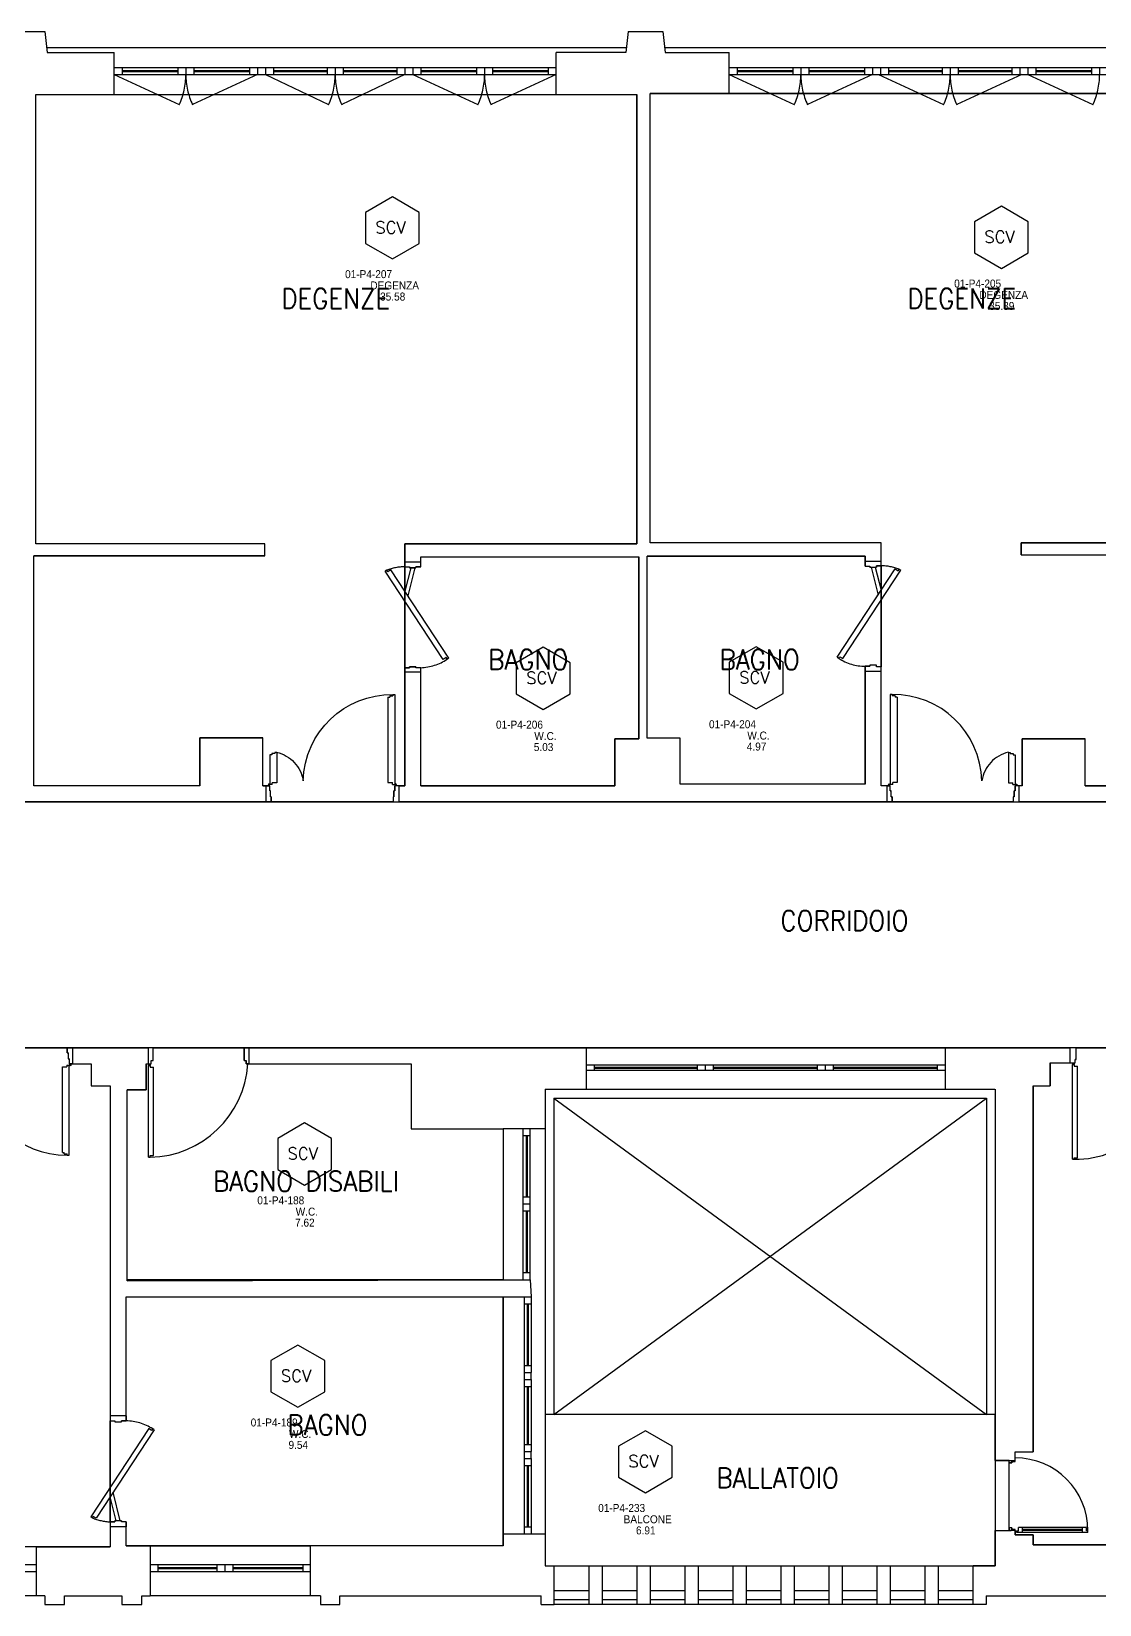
# Model space of a CAD drawing. Header units: inches. Extents: x 16420 to 16611, y 92341 to 92416.
# Drawn here: x 16435.64 to 16446.32, y 92394.51 to 92410.23 of the extents above; entities that cross this region are included whole.
import ezdxf
from ezdxf.enums import TextEntityAlignment as Align

# ---------------------------------------------------------------- set-up
doc = ezdxf.new("R2010")
doc.units = ezdxf.units.IN
doc.header["$LTSCALE"] = 50
doc.header["$MEASUREMENT"] = 0
doc.linetypes.add('NASCOSTA2', pattern=[0.1875, 0.125, -0.0625])
for name, color, linetype in [('A-LOCALI', 7, 'Continuous'), ('AA-CodiceVano', 7, 'Continuous'), ('GMM_DEST.USO', 50, 'Continuous'), ('PIANTA', 7, 'Continuous'), ('RM', 191, 'Continuous')]:
    doc.layers.add(name, color=color, linetype=linetype)
doc.styles.add('ARIAL', font='arial.ttf')
doc.styles.add('ARTECO', font='romans.shx', dxfattribs={"width": 0.9})
doc.styles.get("Standard").update_dxf_attribs({"font": 'txt.shx'})

# ---------------------------------------------------------------- blocks, each defined once
blk = doc.blocks.new('MFM_COD_VANO')
at = {"layer": 'A-LOCALI'}
for p, q in [((0, 0.621), (-0.269, 0.466)), ((0.269, 0.466), (0, 0.621)), ((-0.269, 0.466), (-0.269, 0.155)), ((0.269, 0.155), (0.269, 0.466)), ((-0.269, 0.155), (0, 0)), ((0, 0), (0.269, 0.155))]:
    blk.add_line(p, q, dxfattribs=at)
blk.add_text('SCV', height=0.12, dxfattribs=at).set_placement((-0.17, 0.255))
at = {"layer": 'A-LOCALI', "flags": 9}
for tag in ['MFM_NAME', 'MFM_COD_COMPLESSO', 'MFM_COD_EDIFICIO', 'MFM_COD_PIANO', 'MFM_COD_MACROAREA', 'MFM_ZONA', 'MFM_REPARTO']:
    blk.add_attdef(tag, (-0.084, 0.188), '', height=0.005, dxfattribs=at)
blk.add_attdef('MFM_ALTEZZA', text='', height=0.005, dxfattribs=at).set_placement((-0.057, 0.188), align=Align.CENTER)
at = {"layer": 'A-LOCALI', "style": 'ARIAL', "width": 0.9, "flags": 8}
for tag, p in [('MFM_COD_UT', (-0.026, -0.078)), ('MFM_DESTINAZIONE_USO', (0.023, -0.306)), ('MFM_SUPERFICIE', (0.004, -0.416))]:
    blk.add_attdef(tag, text='', height=0.08, dxfattribs=at).set_placement(p, align=Align.CENTER)
at = {"layer": 'A-LOCALI', "style": 'ARIAL', "width": 0.9}
for tag, p, height, flags in [('MFM_COD_LOCALE', (-0.472, -0.192), 0.08, 8), ('MFM_COD_SCHEDA', (-0.275, -0.483), 0.04, 9)]:
    blk.add_attdef(tag, p, '', height=height, dxfattribs=dict(at, flags=flags))

msp = doc.modelspace()

# ---------------------------------------------------------------- linework, layer by layer
at = {"layer": 'PIANTA', "color": 0}
for p, q in [((16435.428, 92410.234), (16435.774, 92410.234)), ((16435.774, 92410.234), (16435.798, 92410.023)), ((16441.61, 92410.233), (16441.587, 92410.023)), ((16441.61, 92410.233), (16441.957, 92410.234)), ((16441.957, 92410.234), (16441.98, 92410.023)), ((16435.792, 92410.073), (16441.593, 92410.073)), ((16435.798, 92410.023), (16436.469, 92410.023)), ((16436.469, 92409.603), (16436.469, 92410.023)), ((16441.587, 92410.023), (16440.889, 92410.023)), ((16440.889, 92409.603), (16440.889, 92410.023)), ((16441.98, 92410.073), (16447.698, 92410.073)), ((16441.98, 92410.023), (16442.619, 92410.023)), ((16442.619, 92409.613), (16442.619, 92410.023)), ((16436.469, 92409.873), (16437.903, 92409.873)), ((16436.549, 92409.873), (16436.549, 92409.803)), ((16436.549, 92409.844), (16437.106, 92409.844)), ((16436.549, 92409.834), (16437.106, 92409.834)), ((16437.106, 92409.873), (16437.106, 92409.803)), ((16437.186, 92409.873), (16437.186, 92409.803)), ((16437.266, 92409.873), (16437.266, 92409.803)), ((16437.266, 92409.844), (16437.823, 92409.844)), ((16437.266, 92409.834), (16437.823, 92409.834)), ((16437.823, 92409.873), (16437.823, 92409.803)), ((16437.903, 92409.873), (16437.903, 92409.803)), ((16437.903, 92409.873), (16437.983, 92409.873)), ((16437.983, 92409.873), (16439.376, 92409.873)), ((16437.983, 92409.873), (16437.983, 92409.803)), ((16438.063, 92409.873), (16438.063, 92409.803)), ((16438.063, 92409.844), (16438.599, 92409.844)), ((16438.063, 92409.834), (16438.599, 92409.834)), ((16438.599, 92409.873), (16438.599, 92409.803)), ((16438.679, 92409.873), (16438.679, 92409.803)), ((16438.759, 92409.873), (16438.759, 92409.803)), ((16438.759, 92409.844), (16439.296, 92409.844)), ((16438.759, 92409.834), (16439.296, 92409.834)), ((16439.296, 92409.873), (16439.296, 92409.803)), ((16439.376, 92409.873), (16439.376, 92409.803)), ((16439.376, 92409.873), (16439.456, 92409.873)), ((16439.376, 92409.873), (16439.376, 92409.803)), ((16439.456, 92409.873), (16440.889, 92409.873)), ((16439.456, 92409.873), (16439.456, 92409.803)), ((16439.536, 92409.873), (16439.536, 92409.803)), ((16439.536, 92409.844), (16440.093, 92409.844)), ((16439.536, 92409.834), (16440.093, 92409.834)), ((16440.093, 92409.873), (16440.093, 92409.803)), ((16440.173, 92409.873), (16440.173, 92409.803)), ((16440.253, 92409.873), (16440.253, 92409.803)), ((16440.253, 92409.844), (16440.809, 92409.844)), ((16440.253, 92409.834), (16440.809, 92409.834)), ((16440.809, 92409.873), (16440.809, 92409.803)), ((16442.619, 92409.873), (16444.053, 92409.873)), ((16442.699, 92409.873), (16442.699, 92409.803)), ((16442.699, 92409.844), (16443.256, 92409.844)), ((16442.699, 92409.834), (16443.256, 92409.834)), ((16443.256, 92409.873), (16443.256, 92409.803)), ((16443.336, 92409.873), (16443.336, 92409.803)), ((16443.416, 92409.873), (16443.416, 92409.803)), ((16443.416, 92409.844), (16443.973, 92409.844)), ((16443.416, 92409.834), (16443.973, 92409.834)), ((16443.973, 92409.873), (16443.973, 92409.803)), ((16444.053, 92409.873), (16444.053, 92409.803)), ((16444.053, 92409.873), (16444.133, 92409.873)), ((16444.133, 92409.873), (16445.526, 92409.873)), ((16444.133, 92409.873), (16444.133, 92409.803)), ((16444.213, 92409.873), (16444.213, 92409.803)), ((16444.213, 92409.844), (16444.749, 92409.844)), ((16444.213, 92409.834), (16444.749, 92409.834)), ((16444.749, 92409.873), (16444.749, 92409.803)), ((16444.829, 92409.873), (16444.829, 92409.803)), ((16444.909, 92409.873), (16444.909, 92409.803)), ((16444.909, 92409.844), (16445.446, 92409.844)), ((16444.909, 92409.834), (16445.446, 92409.834)), ((16445.446, 92409.873), (16445.446, 92409.803)), ((16445.526, 92409.873), (16445.526, 92409.803)), ((16445.526, 92409.873), (16445.606, 92409.873)), ((16445.526, 92409.873), (16445.526, 92409.803)), ((16445.606, 92409.873), (16447.039, 92409.873)), ((16445.606, 92409.873), (16445.606, 92409.803)), ((16445.686, 92409.873), (16445.686, 92409.803)), ((16445.686, 92409.844), (16446.243, 92409.844)), ((16445.686, 92409.834), (16446.243, 92409.834)), ((16446.243, 92409.873), (16446.243, 92409.803)), ((16446.323, 92409.873), (16446.323, 92409.803)), ((16436.469, 92409.803), (16437.903, 92409.803)), ((16437.903, 92409.803), (16437.983, 92409.803)), ((16437.983, 92409.803), (16439.376, 92409.803)), ((16439.376, 92409.803), (16439.456, 92409.803)), ((16439.456, 92409.803), (16440.889, 92409.803)), ((16442.619, 92409.803), (16444.053, 92409.803)), ((16444.053, 92409.803), (16444.133, 92409.803)), ((16444.133, 92409.803), (16445.526, 92409.803)), ((16445.526, 92409.803), (16445.606, 92409.803)), ((16445.606, 92409.803), (16447.039, 92409.803)), ((16435.684, 92409.603), (16436.469, 92409.603)), ((16435.684, 92405.113), (16435.684, 92409.603)), ((16436.469, 92409.603), (16440.889, 92409.603)), ((16440.889, 92409.603), (16441.694, 92409.603)), ((16441.694, 92405.113), (16441.694, 92409.603)), ((16441.829, 92405.123), (16441.829, 92409.613)), ((16442.619, 92409.613), (16441.829, 92409.613)), ((16447.039, 92409.613), (16442.619, 92409.613)), ((16437.974, 92405.113), (16435.684, 92405.113)), ((16437.974, 92404.993), (16437.974, 92405.113)), ((16439.374, 92405.113), (16441.694, 92405.113)), ((16439.374, 92404.928), (16439.374, 92405.113)), ((16444.139, 92405.123), (16441.829, 92405.123)), ((16444.139, 92404.938), (16444.139, 92405.123)), ((16445.539, 92405.123), (16447.809, 92405.123)), ((16445.539, 92405.003), (16445.539, 92405.123)), ((16435.664, 92402.693), (16435.664, 92404.993)), ((16437.974, 92404.993), (16435.664, 92404.993)), ((16439.534, 92404.983), (16441.714, 92404.983)), ((16439.534, 92404.928), (16439.534, 92404.983)), ((16441.714, 92403.163), (16441.714, 92404.983)), ((16441.799, 92403.168), (16441.799, 92404.988)), ((16443.979, 92404.988), (16441.799, 92404.988)), ((16443.979, 92404.938), (16443.979, 92404.988)), ((16443.979, 92404.938), (16444.139, 92404.938)), ((16443.979, 92404.888), (16443.979, 92404.938)), ((16444.139, 92404.893), (16444.139, 92404.938)), ((16445.539, 92405.003), (16447.809, 92405.003)), ((16439.195, 92404.848), (16439.18, 92404.838)), ((16439.759, 92403.954), (16439.18, 92404.838)), ((16439.204, 92404.833), (16439.195, 92404.848)), ((16439.234, 92404.852), (16439.204, 92404.833)), ((16439.814, 92403.967), (16439.234, 92404.852)), ((16439.534, 92404.928), (16439.374, 92404.928)), ((16439.374, 92404.883), (16439.374, 92404.928)), ((16439.374, 92404.883), (16439.422, 92404.883)), ((16439.434, 92404.873), (16439.375, 92404.637)), ((16439.475, 92404.873), (16439.405, 92404.591)), ((16439.422, 92404.883), (16439.422, 92404.873)), ((16439.486, 92404.873), (16439.422, 92404.873)), ((16439.534, 92404.883), (16439.486, 92404.883)), ((16439.486, 92404.873), (16439.486, 92404.883)), ((16439.534, 92404.883), (16439.534, 92404.928)), ((16443.7, 92403.977), (16444.279, 92404.862)), ((16443.755, 92403.964), (16444.334, 92404.847)), ((16443.979, 92404.888), (16444.027, 92404.888)), ((16444.027, 92404.878), (16444.027, 92404.888)), ((16444.027, 92404.878), (16444.091, 92404.878)), ((16444.039, 92404.878), (16444.108, 92404.6)), ((16444.08, 92404.878), (16444.138, 92404.647)), ((16444.091, 92404.893), (16444.091, 92404.878)), ((16444.139, 92404.893), (16444.091, 92404.893)), ((16444.279, 92404.862), (16444.309, 92404.842)), ((16444.309, 92404.842), (16444.319, 92404.857)), ((16444.319, 92404.857), (16444.334, 92404.847)), ((16439.374, 92403.873), (16439.422, 92403.873)), ((16439.374, 92403.828), (16439.374, 92403.873)), ((16439.422, 92403.883), (16439.486, 92403.883)), ((16439.422, 92403.873), (16439.422, 92403.883)), ((16439.486, 92403.883), (16439.486, 92403.873)), ((16439.534, 92403.873), (16439.486, 92403.873)), ((16439.534, 92403.828), (16439.534, 92403.873)), ((16439.788, 92403.974), (16439.759, 92403.954)), ((16439.799, 92403.958), (16439.788, 92403.974)), ((16439.814, 92403.967), (16439.799, 92403.958)), ((16443.7, 92403.977), (16443.714, 92403.967)), ((16443.714, 92403.967), (16443.725, 92403.983)), ((16443.725, 92403.983), (16443.755, 92403.964)), ((16443.979, 92403.888), (16444.027, 92403.888)), ((16443.979, 92403.838), (16443.979, 92403.888)), ((16443.979, 92402.708), (16443.979, 92403.838)), ((16443.979, 92403.838), (16444.139, 92403.838)), ((16444.091, 92403.898), (16444.027, 92403.898)), ((16444.027, 92403.898), (16444.027, 92403.888)), ((16444.091, 92403.883), (16444.091, 92403.898)), ((16444.139, 92403.883), (16444.091, 92403.883)), ((16444.139, 92403.838), (16444.139, 92403.883)), ((16444.139, 92402.693), (16444.139, 92403.838)), ((16439.374, 92402.693), (16439.374, 92403.828)), ((16439.534, 92403.828), (16439.374, 92403.828)), ((16439.534, 92402.693), (16439.534, 92403.828)), ((16439.207, 92403.579), (16439.207, 92402.724)), ((16439.207, 92403.579), (16439.226, 92403.579)), ((16439.226, 92403.592), (16439.226, 92403.579)), ((16439.226, 92403.592), (16439.256, 92403.592)), ((16439.256, 92403.605), (16439.275, 92403.605)), ((16439.256, 92403.605), (16439.256, 92403.592)), ((16439.275, 92403.605), (16439.275, 92402.707)), ((16444.229, 92403.605), (16444.229, 92402.707)), ((16444.249, 92403.605), (16444.229, 92403.605)), ((16444.249, 92403.605), (16444.249, 92403.592)), ((16444.278, 92403.592), (16444.249, 92403.592)), ((16444.278, 92403.592), (16444.278, 92403.579)), ((16444.298, 92403.579), (16444.278, 92403.579)), ((16444.298, 92403.579), (16444.298, 92402.724)), ((16437.324, 92403.173), (16437.954, 92403.173)), ((16437.324, 92402.693), (16437.324, 92403.173)), ((16437.954, 92402.693), (16437.954, 92403.173)), ((16441.474, 92402.693), (16441.474, 92403.163)), ((16441.474, 92403.163), (16441.714, 92403.163)), ((16442.129, 92403.168), (16441.799, 92403.168)), ((16442.129, 92402.708), (16442.129, 92403.168)), ((16445.549, 92402.693), (16445.549, 92403.163)), ((16445.549, 92403.163), (16446.179, 92403.163)), ((16446.179, 92402.693), (16446.179, 92403.163)), ((16438.025, 92403.002), (16438.025, 92402.705)), ((16438.045, 92403.002), (16438.025, 92403.002)), ((16438.074, 92403.015), (16438.045, 92403.015)), ((16438.045, 92403.015), (16438.045, 92403.002)), ((16438.094, 92403.027), (16438.074, 92403.027)), ((16438.074, 92403.027), (16438.074, 92403.015)), ((16438.094, 92403.027), (16438.094, 92402.722)), ((16445.411, 92403.027), (16445.411, 92402.722)), ((16445.411, 92403.027), (16445.43, 92403.027)), ((16445.43, 92403.027), (16445.43, 92403.015)), ((16445.43, 92403.015), (16445.46, 92403.015)), ((16445.46, 92403.015), (16445.46, 92403.002)), ((16445.46, 92403.002), (16445.479, 92403.002)), ((16445.479, 92403.002), (16445.479, 92402.705)), ((16437.324, 92402.693), (16435.664, 92402.693)), ((16437.954, 92402.693), (16437.984, 92402.693)), ((16437.984, 92402.693), (16437.984, 92402.533)), ((16437.984, 92402.693), (16438.024, 92402.693)), ((16438.024, 92402.643), (16438.024, 92402.693)), ((16438.024, 92402.643), (16438.031, 92402.643)), ((16438.05, 92402.705), (16438.025, 92402.705)), ((16438.031, 92402.582), (16438.031, 92402.643)), ((16438.031, 92402.582), (16438.039, 92402.582)), ((16438.039, 92402.582), (16438.039, 92402.533)), ((16438.094, 92402.722), (16438.05, 92402.722)), ((16438.05, 92402.705), (16438.05, 92402.722)), ((16439.207, 92402.724), (16439.251, 92402.724)), ((16439.251, 92402.707), (16439.251, 92402.724)), ((16439.251, 92402.707), (16439.275, 92402.707)), ((16439.267, 92402.582), (16439.259, 92402.582)), ((16439.259, 92402.582), (16439.259, 92402.533)), ((16439.274, 92402.643), (16439.267, 92402.643)), ((16439.267, 92402.582), (16439.267, 92402.643)), ((16439.274, 92402.643), (16439.274, 92402.693)), ((16439.314, 92402.693), (16439.274, 92402.693)), ((16439.314, 92402.693), (16439.374, 92402.693)), ((16439.314, 92402.693), (16439.314, 92402.533)), ((16439.534, 92402.693), (16441.474, 92402.693)), ((16443.979, 92402.708), (16442.129, 92402.708)), ((16444.194, 92402.693), (16444.139, 92402.693)), ((16444.194, 92402.693), (16444.194, 92402.533)), ((16444.194, 92402.693), (16444.229, 92402.693)), ((16444.254, 92402.707), (16444.229, 92402.707)), ((16444.229, 92402.643), (16444.229, 92402.693)), ((16444.229, 92402.643), (16444.239, 92402.643)), ((16444.239, 92402.582), (16444.239, 92402.643)), ((16444.239, 92402.582), (16444.249, 92402.582)), ((16444.249, 92402.582), (16444.249, 92402.533)), ((16444.254, 92402.707), (16444.254, 92402.724)), ((16444.298, 92402.724), (16444.254, 92402.724)), ((16445.411, 92402.722), (16445.455, 92402.722)), ((16445.455, 92402.705), (16445.455, 92402.722)), ((16445.455, 92402.705), (16445.479, 92402.705)), ((16445.469, 92402.582), (16445.459, 92402.582)), ((16445.459, 92402.582), (16445.459, 92402.533)), ((16445.479, 92402.643), (16445.469, 92402.643)), ((16445.469, 92402.582), (16445.469, 92402.643)), ((16445.514, 92402.693), (16445.479, 92402.693)), ((16445.479, 92402.643), (16445.479, 92402.693)), ((16445.549, 92402.693), (16445.514, 92402.693)), ((16445.514, 92402.693), (16445.514, 92402.533)), ((16446.179, 92402.693), (16447.809, 92402.693)), ((16437.984, 92402.533), (16433.234, 92402.533)), ((16438.039, 92402.533), (16437.984, 92402.533)), ((16439.259, 92402.533), (16439.314, 92402.533)), ((16444.194, 92402.533), (16439.314, 92402.533)), ((16444.249, 92402.533), (16444.194, 92402.533)), ((16445.459, 92402.533), (16445.514, 92402.533)), ((16450.234, 92402.533), (16445.514, 92402.533)), ((16435.999, 92400.023), (16435.999, 92400.073)), ((16435.999, 92400.073), (16436.054, 92400.073)), ((16436.054, 92400.073), (16436.809, 92400.073)), ((16436.054, 92399.913), (16436.054, 92400.073)), ((16436.859, 92400.073), (16436.809, 92400.073)), ((16436.809, 92400.073), (16436.809, 92399.913)), ((16436.859, 92399.945), (16436.859, 92400.073)), ((16437.769, 92400.073), (16437.819, 92400.073)), ((16437.769, 92399.945), (16437.769, 92400.073)), ((16437.819, 92400.073), (16441.189, 92400.073)), ((16437.819, 92399.913), (16437.819, 92400.073)), ((16441.189, 92400.073), (16441.189, 92399.658)), ((16441.189, 92400.073), (16444.779, 92400.073)), ((16444.779, 92400.073), (16444.779, 92399.658)), ((16444.779, 92400.073), (16446.029, 92400.073)), ((16446.089, 92400.073), (16446.029, 92400.073)), ((16446.029, 92399.923), (16446.029, 92400.073)), ((16446.089, 92399.955), (16446.089, 92400.073)), ((16435.995, 92399.899), (16436.019, 92399.899)), ((16435.995, 92399.899), (16435.995, 92399.882)), ((16436.009, 92400.023), (16435.999, 92400.023)), ((16436.009, 92400.023), (16436.009, 92399.963)), ((16436.019, 92399.963), (16436.009, 92399.963)), ((16436.019, 92399.963), (16436.019, 92399.913)), ((16436.054, 92399.913), (16436.019, 92399.913)), ((16436.019, 92399.001), (16436.019, 92399.899)), ((16436.054, 92399.913), (16436.239, 92399.913)), ((16436.239, 92399.913), (16436.239, 92399.693)), ((16436.789, 92399.913), (16436.809, 92399.913)), ((16436.789, 92399.913), (16436.789, 92399.653)), ((16436.809, 92399.913), (16436.839, 92399.913)), ((16436.839, 92399.913), (16436.839, 92399.945)), ((16436.839, 92399.945), (16436.859, 92399.945)), ((16437.769, 92399.945), (16437.789, 92399.945)), ((16437.789, 92399.913), (16437.789, 92399.945)), ((16437.819, 92399.913), (16437.789, 92399.913)), ((16437.819, 92399.913), (16439.439, 92399.913)), ((16439.439, 92399.913), (16439.439, 92399.263)), ((16441.189, 92399.903), (16441.189, 92399.903)), ((16441.189, 92399.903), (16444.779, 92399.903)), ((16441.269, 92399.903), (16441.269, 92399.848)), ((16442.299, 92399.903), (16442.299, 92399.848)), ((16442.379, 92399.903), (16442.379, 92399.848)), ((16442.459, 92399.903), (16442.459, 92399.848)), ((16443.499, 92399.903), (16443.499, 92399.848)), ((16443.579, 92399.903), (16443.579, 92399.848)), ((16443.659, 92399.903), (16443.659, 92399.848)), ((16444.699, 92399.903), (16444.699, 92399.848)), ((16444.779, 92399.903), (16444.779, 92399.903)), ((16445.829, 92399.923), (16446.029, 92399.923)), ((16445.829, 92399.923), (16445.829, 92399.693)), ((16446.029, 92399.923), (16446.079, 92399.923)), ((16446.053, 92398.958), (16446.053, 92399.906)), ((16446.053, 92399.906), (16446.069, 92399.906)), ((16446.069, 92399.906), (16446.069, 92399.89)), ((16446.079, 92399.923), (16446.079, 92399.955)), ((16446.089, 92399.955), (16446.079, 92399.955)), ((16435.951, 92399.026), (16435.951, 92399.882)), ((16435.951, 92399.882), (16435.995, 92399.882)), ((16436.813, 92398.98), (16436.813, 92399.896)), ((16436.813, 92399.896), (16436.829, 92399.896)), ((16436.829, 92399.896), (16436.829, 92399.88)), ((16436.829, 92399.88), (16436.862, 92399.88)), ((16436.862, 92398.996), (16436.862, 92399.88)), ((16441.189, 92399.848), (16444.779, 92399.848)), ((16441.269, 92399.88), (16442.299, 92399.88)), ((16441.269, 92399.87), (16442.299, 92399.87)), ((16442.459, 92399.88), (16443.499, 92399.881)), ((16442.459, 92399.87), (16443.499, 92399.871)), ((16443.659, 92399.881), (16444.699, 92399.88)), ((16443.659, 92399.871), (16444.699, 92399.87)), ((16446.069, 92399.89), (16446.102, 92399.89)), ((16446.102, 92398.974), (16446.102, 92399.89)), ((16436.239, 92399.693), (16436.429, 92399.693)), ((16436.429, 92399.693), (16436.429, 92396.393)), ((16436.789, 92399.653), (16436.599, 92399.653)), ((16436.599, 92397.743), (16436.599, 92399.653)), ((16440.779, 92399.658), (16441.189, 92399.658)), ((16440.779, 92399.658), (16440.779, 92399.263)), ((16441.189, 92399.658), (16444.779, 92399.658)), ((16444.779, 92399.658), (16445.274, 92399.658)), ((16445.279, 92399.658), (16445.279, 92395.948)), ((16445.659, 92399.693), (16445.829, 92399.693)), ((16445.659, 92399.693), (16445.659, 92396.033)), ((16440.864, 92399.568), (16440.864, 92396.408)), ((16440.864, 92399.568), (16445.193, 92399.568)), ((16440.864, 92396.408), (16445.193, 92399.568)), ((16440.864, 92399.568), (16445.193, 92396.408)), ((16445.193, 92399.568), (16445.193, 92396.408)), ((16439.439, 92399.263), (16440.359, 92399.263)), ((16440.359, 92399.263), (16440.359, 92399.263)), ((16440.779, 92399.263), (16440.359, 92399.263)), ((16440.359, 92399.263), (16440.359, 92397.753)), ((16440.559, 92397.753), (16440.559, 92399.263)), ((16440.629, 92399.193), (16440.559, 92399.193)), ((16440.589, 92399.193), (16440.589, 92398.578)), ((16440.599, 92399.193), (16440.599, 92398.578)), ((16440.629, 92397.753), (16440.629, 92399.263)), ((16440.779, 92399.263), (16440.779, 92395.213)), ((16435.951, 92399.026), (16435.97, 92399.026)), ((16435.97, 92399.013), (16435.97, 92399.026)), ((16435.97, 92399.013), (16436, 92399.013)), ((16436, 92399.001), (16436, 92399.013)), ((16436, 92399.001), (16436.019, 92399.001)), ((16436.813, 92398.98), (16436.829, 92398.98)), ((16436.829, 92398.996), (16436.862, 92398.996)), ((16436.829, 92398.98), (16436.829, 92398.996)), ((16446.053, 92398.958), (16446.069, 92398.958)), ((16446.069, 92398.974), (16446.102, 92398.974)), ((16446.069, 92398.958), (16446.069, 92398.974)), ((16440.629, 92398.578), (16440.559, 92398.578)), ((16440.629, 92398.508), (16440.559, 92398.508)), ((16440.629, 92398.438), (16440.559, 92398.438)), ((16440.589, 92398.438), (16440.589, 92397.823)), ((16440.599, 92398.438), (16440.599, 92397.823)), ((16436.599, 92397.743), (16440.359, 92397.753)), ((16440.359, 92397.753), (16440.629, 92397.753)), ((16440.629, 92397.823), (16440.559, 92397.823)), ((16440.629, 92397.753), (16440.639, 92397.583)), ((16436.589, 92397.583), (16440.639, 92397.583)), ((16436.589, 92396.393), (16436.589, 92397.583)), ((16440.359, 92395.213), (16440.359, 92397.583)), ((16440.569, 92397.583), (16440.569, 92396.828)), ((16440.639, 92397.583), (16440.639, 92396.828)), ((16440.569, 92397.513), (16440.639, 92397.513)), ((16440.599, 92397.513), (16440.599, 92396.898)), ((16440.609, 92397.513), (16440.609, 92396.898)), ((16440.569, 92396.898), (16440.639, 92396.898)), ((16440.569, 92396.828), (16440.639, 92396.828)), ((16440.569, 92396.828), (16440.569, 92396.758)), ((16440.569, 92396.758), (16440.569, 92396.038)), ((16440.569, 92396.758), (16440.639, 92396.758)), ((16440.639, 92396.758), (16440.639, 92396.828)), ((16440.639, 92396.758), (16440.639, 92396.038)), ((16440.569, 92396.688), (16440.639, 92396.688)), ((16440.599, 92396.688), (16440.599, 92396.108)), ((16440.609, 92396.688), (16440.609, 92396.108)), ((16436.589, 92396.393), (16436.429, 92396.393)), ((16436.429, 92396.393), (16436.429, 92396.343)), ((16436.429, 92396.343), (16436.477, 92396.343)), ((16436.477, 92396.343), (16436.477, 92396.333)), ((16436.477, 92396.333), (16436.541, 92396.333)), ((16436.541, 92396.333), (16436.541, 92396.343)), ((16436.589, 92396.343), (16436.541, 92396.343)), ((16436.589, 92396.393), (16436.589, 92396.343)), ((16445.193, 92396.408), (16440.864, 92396.408)), ((16436.814, 92396.266), (16436.235, 92395.383)), ((16436.869, 92396.253), (16436.289, 92395.369)), ((16436.843, 92396.247), (16436.814, 92396.266)), ((16436.854, 92396.263), (16436.843, 92396.247)), ((16436.869, 92396.253), (16436.854, 92396.263)), ((16440.569, 92396.108), (16440.639, 92396.108)), ((16440.569, 92396.038), (16440.639, 92396.038)), ((16440.569, 92396.038), (16440.569, 92395.968)), ((16440.569, 92395.968), (16440.569, 92395.213)), ((16440.569, 92395.968), (16440.639, 92395.968)), ((16440.639, 92395.968), (16440.639, 92396.038)), ((16440.639, 92395.968), (16440.639, 92395.213)), ((16445.479, 92396.033), (16445.659, 92396.033)), ((16445.479, 92395.948), (16445.479, 92396.033)), ((16440.569, 92395.898), (16440.639, 92395.898)), ((16440.599, 92395.898), (16440.599, 92395.283)), ((16440.609, 92395.898), (16440.609, 92395.283)), ((16445.279, 92395.948), (16445.479, 92395.948)), ((16445.279, 92395.948), (16445.279, 92395.248)), ((16445.419, 92395.923), (16445.419, 92395.948)), ((16445.447, 92395.923), (16445.419, 92395.923)), ((16445.479, 92395.938), (16445.447, 92395.938)), ((16445.447, 92395.938), (16445.447, 92395.923)), ((16445.479, 92395.938), (16445.479, 92395.948)), ((16436.489, 92395.343), (16436.43, 92395.584)), ((16436.53, 92395.343), (16436.46, 92395.63)), ((16436.25, 92395.373), (16436.235, 92395.383)), ((16436.259, 92395.388), (16436.25, 92395.373)), ((16436.289, 92395.369), (16436.259, 92395.388)), ((16436.477, 92395.333), (16436.477, 92395.343)), ((16436.541, 92395.343), (16436.477, 92395.343)), ((16436.541, 92395.343), (16436.541, 92395.333)), ((16436.429, 92395.333), (16436.429, 92395.283)), ((16436.429, 92395.333), (16436.477, 92395.333)), ((16436.589, 92395.283), (16436.429, 92395.283)), ((16436.429, 92395.283), (16436.429, 92395.083)), ((16436.589, 92395.333), (16436.541, 92395.333)), ((16436.589, 92395.333), (16436.589, 92395.283)), ((16436.589, 92395.093), (16436.589, 92395.283)), ((16440.359, 92395.213), (16440.779, 92395.213)), ((16440.359, 92395.093), (16440.359, 92395.213)), ((16440.569, 92395.283), (16440.639, 92395.283)), ((16440.779, 92395.213), (16440.779, 92394.893)), ((16445.279, 92395.248), (16445.439, 92395.248)), ((16445.279, 92395.248), (16445.279, 92394.893)), ((16445.419, 92395.273), (16445.419, 92395.248)), ((16445.447, 92395.273), (16445.419, 92395.273)), ((16445.479, 92395.248), (16445.419, 92395.248)), ((16445.447, 92395.273), (16445.447, 92395.258)), ((16445.479, 92395.258), (16445.447, 92395.258)), ((16445.479, 92395.248), (16445.479, 92395.258)), ((16445.479, 92395.248), (16445.479, 92395.203)), ((16445.479, 92395.203), (16445.659, 92395.203)), ((16445.496, 92395.245), (16445.512, 92395.245)), ((16445.496, 92395.228), (16445.496, 92395.245)), ((16446.207, 92395.228), (16445.496, 92395.228)), ((16446.191, 92395.277), (16445.512, 92395.277)), ((16445.512, 92395.245), (16445.512, 92395.277)), ((16445.552, 92395.228), (16445.552, 92395.277)), ((16446.151, 92395.258), (16445.552, 92395.258)), ((16446.151, 92395.248), (16445.552, 92395.248)), ((16445.659, 92395.203), (16445.659, 92395.103)), ((16446.151, 92395.228), (16446.151, 92395.277)), ((16446.191, 92395.245), (16446.191, 92395.277)), ((16446.207, 92395.245), (16446.191, 92395.245)), ((16446.207, 92395.228), (16446.207, 92395.245)), ((16435.689, 92395.083), (16434.049, 92395.083)), ((16435.689, 92395.083), (16435.689, 92394.593)), ((16435.689, 92395.083), (16436.429, 92395.083)), ((16436.589, 92395.093), (16436.789, 92395.093)), ((16436.789, 92395.093), (16438.429, 92395.093)), ((16436.829, 92395.093), (16436.829, 92394.593)), ((16440.359, 92395.093), (16438.429, 92395.093)), ((16438.429, 92395.093), (16438.429, 92394.593)), ((16445.659, 92395.103), (16446.839, 92395.103)), ((16435.689, 92394.903), (16434.049, 92394.903)), ((16438.429, 92394.903), (16436.829, 92394.903)), ((16436.909, 92394.833), (16436.909, 92394.903)), ((16437.499, 92394.873), (16436.909, 92394.872)), ((16437.499, 92394.833), (16437.499, 92394.903)), ((16437.579, 92394.833), (16437.579, 92394.903)), ((16437.659, 92394.833), (16437.659, 92394.903)), ((16438.359, 92394.873), (16437.659, 92394.873)), ((16438.359, 92394.833), (16438.359, 92394.903)), ((16440.779, 92394.893), (16440.869, 92394.893)), ((16440.869, 92394.507), (16440.869, 92394.893)), ((16440.869, 92394.893), (16441.219, 92394.893)), ((16441.219, 92394.893), (16441.349, 92394.893)), ((16441.219, 92394.507), (16441.219, 92394.893)), ((16441.349, 92394.893), (16441.699, 92394.893)), ((16441.349, 92394.893), (16441.349, 92394.507)), ((16441.699, 92394.893), (16441.829, 92394.893)), ((16441.699, 92394.507), (16441.699, 92394.893)), ((16441.829, 92394.893), (16442.179, 92394.893)), ((16441.829, 92394.893), (16441.829, 92394.507)), ((16442.179, 92394.893), (16442.309, 92394.893)), ((16442.179, 92394.507), (16442.179, 92394.893)), ((16442.309, 92394.893), (16442.659, 92394.893)), ((16442.309, 92394.893), (16442.309, 92394.507)), ((16442.659, 92394.893), (16442.789, 92394.893)), ((16442.659, 92394.507), (16442.659, 92394.893)), ((16442.789, 92394.893), (16443.139, 92394.893)), ((16442.789, 92394.893), (16442.789, 92394.507)), ((16443.139, 92394.893), (16443.269, 92394.893)), ((16443.139, 92394.507), (16443.139, 92394.893)), ((16443.269, 92394.893), (16443.619, 92394.893)), ((16443.269, 92394.893), (16443.269, 92394.507)), ((16443.619, 92394.893), (16443.749, 92394.893)), ((16443.619, 92394.507), (16443.619, 92394.893)), ((16443.749, 92394.893), (16444.099, 92394.893)), ((16443.749, 92394.893), (16443.749, 92394.507)), ((16444.099, 92394.893), (16444.229, 92394.893)), ((16444.099, 92394.507), (16444.099, 92394.893)), ((16444.229, 92394.893), (16444.579, 92394.893)), ((16444.229, 92394.893), (16444.229, 92394.507)), ((16444.579, 92394.893), (16444.709, 92394.893)), ((16444.579, 92394.507), (16444.579, 92394.893)), ((16444.709, 92394.893), (16445.059, 92394.893)), ((16444.709, 92394.893), (16444.709, 92394.507)), ((16445.279, 92394.893), (16445.059, 92394.893)), ((16445.059, 92394.507), (16445.059, 92394.893)), ((16435.689, 92394.833), (16434.049, 92394.833)), ((16438.429, 92394.833), (16436.829, 92394.833)), ((16437.499, 92394.863), (16436.909, 92394.862)), ((16438.359, 92394.863), (16437.659, 92394.863)), ((16435.689, 92394.593), (16434.049, 92394.593)), ((16435.689, 92394.593), (16435.689, 92394.593)), ((16435.776, 92394.593), (16435.689, 92394.593)), ((16435.776, 92394.593), (16435.776, 92394.507)), ((16435.971, 92394.507), (16435.971, 92394.593)), ((16435.971, 92394.593), (16436.544, 92394.593)), ((16436.544, 92394.593), (16436.544, 92394.507)), ((16436.744, 92394.507), (16436.744, 92394.593)), ((16436.744, 92394.593), (16436.829, 92394.593)), ((16438.429, 92394.593), (16436.829, 92394.593)), ((16438.429, 92394.593), (16438.429, 92394.593)), ((16438.531, 92394.593), (16438.429, 92394.593)), ((16438.531, 92394.593), (16438.531, 92394.507)), ((16438.726, 92394.507), (16438.726, 92394.593)), ((16438.726, 92394.593), (16440.739, 92394.593)), ((16440.739, 92394.507), (16440.739, 92394.593)), ((16440.869, 92394.647), (16441.219, 92394.647)), ((16440.869, 92394.557), (16441.219, 92394.557)), ((16441.349, 92394.647), (16441.699, 92394.647)), ((16441.349, 92394.557), (16441.699, 92394.557)), ((16441.829, 92394.647), (16442.179, 92394.647)), ((16441.829, 92394.557), (16442.179, 92394.557)), ((16442.309, 92394.647), (16442.659, 92394.647)), ((16442.309, 92394.557), (16442.659, 92394.557)), ((16442.789, 92394.647), (16443.139, 92394.647)), ((16442.789, 92394.557), (16443.139, 92394.557)), ((16443.269, 92394.647), (16443.619, 92394.647)), ((16443.269, 92394.557), (16443.619, 92394.557)), ((16443.749, 92394.647), (16444.099, 92394.647)), ((16443.749, 92394.557), (16444.099, 92394.557)), ((16444.229, 92394.647), (16444.579, 92394.647)), ((16444.229, 92394.557), (16444.579, 92394.557)), ((16444.709, 92394.647), (16445.059, 92394.647)), ((16444.709, 92394.557), (16445.059, 92394.557)), ((16445.189, 92394.593), (16445.189, 92394.507)), ((16445.189, 92394.593), (16446.537, 92394.593)), ((16435.776, 92394.507), (16435.971, 92394.507)), ((16436.544, 92394.507), (16436.744, 92394.507)), ((16438.531, 92394.507), (16438.726, 92394.507)), ((16440.739, 92394.507), (16440.869, 92394.507)), ((16441.219, 92394.507), (16440.869, 92394.507)), ((16441.349, 92394.507), (16441.219, 92394.507)), ((16441.699, 92394.507), (16441.349, 92394.507)), ((16441.829, 92394.507), (16441.699, 92394.507)), ((16442.179, 92394.507), (16441.829, 92394.507)), ((16442.309, 92394.507), (16442.179, 92394.507)), ((16442.659, 92394.507), (16442.309, 92394.507)), ((16442.789, 92394.507), (16442.659, 92394.507)), ((16443.139, 92394.507), (16442.789, 92394.507)), ((16443.269, 92394.507), (16443.139, 92394.507)), ((16443.619, 92394.507), (16443.269, 92394.507)), ((16443.749, 92394.507), (16443.619, 92394.507)), ((16444.099, 92394.507), (16443.749, 92394.507)), ((16444.229, 92394.507), (16444.099, 92394.507)), ((16444.579, 92394.507), (16444.229, 92394.507)), ((16444.709, 92394.507), (16444.579, 92394.507)), ((16445.059, 92394.507), (16444.709, 92394.507)), ((16445.189, 92394.507), (16445.059, 92394.507)), ((16445.189, 92394.507), (16445.189, 92394.507))]:
    msp.add_line(p, q, dxfattribs=at)
at = {"layer": 'PIANTA', "color": 0, "linetype": 'NASCOSTA2'}
for p, q in [((16436.469, 92409.803), (16437.12, 92409.503)), ((16437.903, 92409.803), (16437.252, 92409.503)), ((16437.983, 92409.803), (16438.613, 92409.503)), ((16439.376, 92409.803), (16438.745, 92409.503)), ((16439.456, 92409.803), (16440.106, 92409.503)), ((16440.889, 92409.803), (16440.239, 92409.503)), ((16442.619, 92409.803), (16443.27, 92409.503)), ((16444.053, 92409.803), (16443.402, 92409.503)), ((16444.112, 92409.803), (16444.763, 92409.503)), ((16445.546, 92409.803), (16444.895, 92409.503)), ((16445.606, 92409.803), (16446.256, 92409.503))]:
    msp.add_line(p, q, dxfattribs=at)
at = {"layer": 'PIANTA', "color": 0}
for centre in [(16436.821, 92399.904), (16446.061, 92399.914), (16445.487, 92395.236)]:
    msp.add_circle(centre, 0.00633, dxfattribs=at)
at = {"layer": 'PIANTA', "color": 0, "linetype": 'NASCOSTA2'}
for centre, radius, start, end in [((16436.469, 92409.803), 0.717, 335.2177, 0), ((16437.903, 92409.803), 0.717, 180, 204.7823), ((16437.962, 92409.803), 0.717, 335.2177, 0), ((16439.396, 92409.803), 0.717, 180, 204.7823), ((16439.456, 92409.803), 0.717, 335.2177, 0), ((16440.889, 92409.803), 0.717, 180, 204.7823), ((16442.619, 92409.803), 0.717, 335.2177, 0), ((16444.053, 92409.803), 0.717, 180, 204.7823), ((16444.112, 92409.803), 0.717, 335.2177, 0), ((16445.546, 92409.803), 0.717, 180, 204.7823), ((16445.606, 92409.803), 0.717, 335.2177, 0), ((16439.386, 92404.35), 0.533, 91.3035, 111.0754), ((16444.127, 92404.36), 0.533, 68.9246, 88.6965), ((16439.517, 92404.383), 0.51, 271.8971, 303.5173), ((16443.986, 92404.392), 0.505, 237.4234, 269.2178), ((16436.816, 92399.97), 0.99, 270.7845, 356.6613), ((16446.079, 92399.923), 0.965, 269.4089, 0), ((16436.582, 92395.838), 0.505, 57.4234, 89.2178), ((16445.479, 92395.245), 0.728, 0.0024, 89.9986), ((16436.457, 92395.871), 0.539, 247.3913, 267.0475)]:
    msp.add_arc(centre, radius, start, end, dxfattribs=at)
at = {"layer": 'PIANTA', "color": 0, "linetype": 'NASCOSTA2', "extrusion": (0, 0, -1)}
for centre, major_axis, ratio, start_param, end_param in [((16439.253, 92402.697), (-0.361, 0.836), 0.979411, -1.121028, 0.41809), ((16438.025, 92402.699), (-0.246, 0.236), 0.979981, 1.020951, 2.235791)]:
    msp.add_ellipse(centre, major_axis=major_axis, ratio=ratio, start_param=start_param, end_param=end_param, dxfattribs=at)
at = {"layer": 'PIANTA', "color": 0, "linetype": 'NASCOSTA2'}
for centre, major_axis, ratio, start_param, end_param in [((16444.252, 92402.697), (0.361, 0.836), 0.979411, -1.121028, 0.41809), ((16445.48, 92402.699), (0.246, 0.236), 0.979981, 1.020951, 2.235791), ((16435.997, 92399.908), (-0.361, -0.836), 0.979411, -1.121028, 0.41809)]:
    msp.add_ellipse(centre, major_axis=major_axis, ratio=ratio, start_param=start_param, end_param=end_param, dxfattribs=at)
at = {"layer": 'PIANTA', "color": 0, "extrusion": (0, 0, -1)}
for centre in [(16438.016, 92402.703), (16439.285, 92402.705)]:
    msp.add_ellipse(centre, major_axis=(0.00502, -0.00502), ratio=1, start_param=5.497826, end_param=11.781011, dxfattribs=at)
at = {"layer": 'PIANTA', "color": 0}
for centre, major_axis in [((16444.22, 92402.705), (-0.00502, -0.00502)), ((16445.489, 92402.703), (-0.00502, -0.00502)), ((16436.029, 92399.901), (0.00502, 0.00502))]:
    msp.add_ellipse(centre, major_axis=major_axis, ratio=1, start_param=5.497826, end_param=11.781011, dxfattribs=at)
at = {"layer": 'RM'}
for points in [[(16435.684, 92409.603), (16441.694, 92409.603), (16441.694, 92405.113), (16439.374, 92405.113), (16439.374, 92404.883), (16439.374, 92403.873), (16439.374, 92402.693), (16439.274, 92402.693), (16439.274, 92402.643), (16439.267, 92402.643), (16439.267, 92402.582), (16439.259, 92402.582), (16439.259, 92402.533), (16438.039, 92402.533), (16438.039, 92402.582), (16438.031, 92402.582), (16438.032, 92402.643), (16438.024, 92402.643), (16438.024, 92402.693), (16437.954, 92402.693), (16437.954, 92403.173), (16437.324, 92403.173), (16437.324, 92402.693), (16435.664, 92402.693), (16435.664, 92404.993), (16437.974, 92404.993), (16437.974, 92405.113), (16435.684, 92405.113)], [(16441.714, 92404.983), (16441.714, 92403.163), (16441.474, 92403.163), (16441.474, 92402.693), (16439.534, 92402.693), (16439.534, 92403.873), (16439.486, 92403.873), (16439.486, 92403.883), (16439.422, 92403.883), (16439.422, 92403.873), (16439.374, 92403.873), (16439.374, 92404.883), (16439.422, 92404.883), (16439.422, 92404.873), (16439.486, 92404.873), (16439.486, 92404.883), (16439.534, 92404.883), (16439.534, 92404.983)], [(16441.799, 92404.988), (16443.979, 92404.988), (16443.979, 92404.888), (16444.027, 92404.888), (16444.027, 92404.878), (16444.091, 92404.878), (16444.091, 92404.893), (16444.139, 92404.893), (16444.139, 92403.883), (16444.091, 92403.883), (16444.091, 92403.898), (16444.027, 92403.898), (16444.027, 92403.888), (16443.979, 92403.888), (16443.979, 92402.708), (16442.129, 92402.708), (16442.129, 92403.168), (16441.799, 92403.168)], [(16429.309, 92402.533), (16464.869, 92402.533), (16464.869, 92402.343), (16464.859, 92402.343), (16464.809, 92402.343), (16464.809, 92402.153), (16464.799, 92402.153), (16464.749, 92402.153), (16464.749, 92401.693), (16464.749, 92400.912), (16464.749, 92400.452), (16464.809, 92400.452), (16464.809, 92400.262), (16464.869, 92400.262), (16464.869, 92400.073), (16429.309, 92400.073)], [(16436.239, 92399.693), (16436.429, 92399.693), (16436.429, 92395.083), (16433.079, 92395.083), (16433.079, 92399.693), (16433.259, 92399.693), (16433.259, 92399.913), (16434.769, 92399.913), (16434.769, 92399.963), (16434.779, 92399.963), (16434.779, 92400.023), (16434.789, 92400.023), (16434.789, 92400.073), (16435.999, 92400.073), (16435.999, 92400.023), (16436.009, 92400.023), (16436.009, 92399.963), (16436.019, 92399.963), (16436.019, 92399.913), (16436.239, 92399.913)], [(16440.359, 92399.263), (16440.359, 92397.753), (16436.599, 92397.753), (16436.599, 92399.653), (16436.789, 92399.653), (16436.789, 92399.913), (16436.839, 92399.913), (16436.839, 92399.945), (16436.859, 92399.945), (16436.859, 92400.073), (16437.769, 92400.073), (16437.769, 92399.945), (16437.789, 92399.945), (16437.789, 92399.913), (16439.439, 92399.913), (16439.439, 92399.263)], [(16440.359, 92397.583), (16440.359, 92395.093), (16436.589, 92395.093), (16436.589, 92395.333), (16436.541, 92395.333), (16436.541, 92395.343), (16436.477, 92395.343), (16436.477, 92395.333), (16436.429, 92395.333), (16436.429, 92396.343), (16436.477, 92396.343), (16436.477, 92396.333), (16436.541, 92396.333), (16436.541, 92396.343), (16436.589, 92396.343), (16436.589, 92397.583)], [(16440.864, 92396.408), (16440.779, 92396.408), (16440.779, 92394.893), (16445.279, 92394.893), (16445.279, 92395.248), (16445.419, 92395.248), (16445.419, 92395.948), (16445.279, 92395.948), (16445.279, 92396.408), (16445.193, 92396.408)]]:
    msp.add_lwpolyline(points, close=True, dxfattribs=at)
for points in [[(16447.809, 92402.693), (16446.179, 92402.693), (16446.179, 92403.163), (16445.549, 92403.163), (16445.549, 92402.693), (16445.479, 92402.693), (16445.479, 92402.643), (16445.469, 92402.643), (16445.469, 92402.582), (16445.459, 92402.582), (16445.459, 92402.533), (16444.249, 92402.533), (16444.249, 92402.582), (16444.239, 92402.582), (16444.239, 92402.643), (16444.229, 92402.643), (16444.229, 92402.693), (16444.139, 92402.693), (16444.139, 92405.123), (16441.829, 92405.123), (16441.829, 92409.613), (16447.809, 92409.613)], [(16447.809, 92405.123), (16445.539, 92405.123), (16445.539, 92405.003), (16447.809, 92405.003)], [(16448.809, 92395.103), (16445.659, 92395.102), (16445.659, 92395.203), (16445.479, 92395.203), (16445.479, 92395.258), (16445.447, 92395.258), (16445.446, 92395.273), (16445.419, 92395.273), (16445.419, 92395.923), (16445.447, 92395.923), (16445.447, 92395.938), (16445.479, 92395.938), (16445.479, 92396.033), (16445.659, 92396.033), (16445.659, 92399.693), (16445.829, 92399.693), (16445.829, 92399.923), (16446.079, 92399.923), (16446.079, 92399.955), (16446.089, 92399.955), (16446.089, 92400.073), (16447.009, 92400.073)]]:
    msp.add_lwpolyline(points, dxfattribs=at)

# ---------------------------------------------------------------- block references
at = {"layer": 'AA-CodiceVano'}
ref = msp.add_blockref('MFM_COD_VANO', (16439.251, 92407.96), dxfattribs=at)
ref.add_attrib('MFM_COD_LOCALE', '01-P4-207', (16438.778, 92407.768), dxfattribs={"layer": 'A-LOCALI', "height": 0.08, "style": 'ARIAL', "width": 0.9})
ref.add_attrib('MFM_SUPERFICIE', '35.58', dxfattribs={"layer": 'A-LOCALI', "height": 0.08, "style": 'ARIAL', "width": 0.9}).set_placement((16439.254, 92407.544), align=Align.CENTER)
ref.add_attrib('MFM_DESTINAZIONE_USO', 'DEGENZA', dxfattribs={"layer": 'A-LOCALI', "height": 0.08, "style": 'ARIAL', "width": 0.9}).set_placement((16439.274, 92407.655), align=Align.CENTER)
ref = msp.add_blockref('MFM_COD_VANO', (16445.341, 92407.866), dxfattribs=at)
ref.add_attrib('MFM_COD_LOCALE', '01-P4-205', (16444.869, 92407.674), dxfattribs={"layer": 'A-LOCALI', "height": 0.08, "style": 'ARIAL', "width": 0.9})
ref.add_attrib('MFM_SUPERFICIE', '35.39', dxfattribs={"layer": 'A-LOCALI', "height": 0.08, "style": 'ARIAL', "width": 0.9}).set_placement((16445.345, 92407.45), align=Align.CENTER)
ref.add_attrib('MFM_DESTINAZIONE_USO', 'DEGENZA', dxfattribs={"layer": 'A-LOCALI', "height": 0.08, "style": 'ARIAL', "width": 0.9}).set_placement((16445.364, 92407.561), align=Align.CENTER)
ref = msp.add_blockref('MFM_COD_VANO', (16440.759, 92403.456), dxfattribs=at)
ref.add_attrib('MFM_COD_LOCALE', '01-P4-206', (16440.287, 92403.264), dxfattribs={"layer": 'A-LOCALI', "height": 0.08, "style": 'ARIAL', "width": 0.9})
ref.add_attrib('MFM_SUPERFICIE', '5.03', dxfattribs={"layer": 'A-LOCALI', "height": 0.08, "style": 'ARIAL', "width": 0.9}).set_placement((16440.763, 92403.04), align=Align.CENTER)
ref.add_attrib('MFM_DESTINAZIONE_USO', 'W.C.', dxfattribs={"layer": 'A-LOCALI', "height": 0.08, "style": 'ARIAL', "width": 0.9}).set_placement((16440.782, 92403.15), align=Align.CENTER)
ref = msp.add_blockref('MFM_COD_VANO', (16442.889, 92403.461), dxfattribs=at)
ref.add_attrib('MFM_COD_LOCALE', '01-P4-204', (16442.417, 92403.268), dxfattribs={"layer": 'A-LOCALI', "height": 0.08, "style": 'ARIAL', "width": 0.9})
ref.add_attrib('MFM_SUPERFICIE', '4.97', dxfattribs={"layer": 'A-LOCALI', "height": 0.08, "style": 'ARIAL', "width": 0.9}).set_placement((16442.893, 92403.045), align=Align.CENTER)
ref.add_attrib('MFM_DESTINAZIONE_USO', 'W.C.', dxfattribs={"layer": 'A-LOCALI', "height": 0.08, "style": 'ARIAL', "width": 0.9}).set_placement((16442.912, 92403.155), align=Align.CENTER)
ref = msp.add_blockref('MFM_COD_VANO', (16438.373, 92398.701), dxfattribs=at)
ref.add_attrib('MFM_COD_LOCALE', '01-P4-188', (16437.9, 92398.508), dxfattribs={"layer": 'A-LOCALI', "height": 0.08, "style": 'ARIAL', "width": 0.9})
ref.add_attrib('MFM_SUPERFICIE', '7.62', dxfattribs={"layer": 'A-LOCALI', "height": 0.08, "style": 'ARIAL', "width": 0.9}).set_placement((16438.376, 92398.285), align=Align.CENTER)
ref.add_attrib('MFM_DESTINAZIONE_USO', 'W.C.', dxfattribs={"layer": 'A-LOCALI', "height": 0.08, "style": 'ARIAL', "width": 0.9}).set_placement((16438.396, 92398.395), align=Align.CENTER)
ref = msp.add_blockref('MFM_COD_VANO', (16438.306, 92396.479), dxfattribs=at)
ref.add_attrib('MFM_COD_LOCALE', '01-P4-189', (16437.834, 92396.287), dxfattribs={"layer": 'A-LOCALI', "height": 0.08, "style": 'ARIAL', "width": 0.9})
ref.add_attrib('MFM_SUPERFICIE', '9.54', dxfattribs={"layer": 'A-LOCALI', "height": 0.08, "style": 'ARIAL', "width": 0.9}).set_placement((16438.31, 92396.063), align=Align.CENTER)
ref.add_attrib('MFM_DESTINAZIONE_USO', 'W.C.', dxfattribs={"layer": 'A-LOCALI', "height": 0.08, "style": 'ARIAL', "width": 0.9}).set_placement((16438.329, 92396.173), align=Align.CENTER)
ref = msp.add_blockref('MFM_COD_VANO', (16441.781, 92395.624), dxfattribs=at)
ref.add_attrib('MFM_COD_LOCALE', '01-P4-233', (16441.309, 92395.432), dxfattribs={"layer": 'A-LOCALI', "height": 0.08, "style": 'ARIAL', "width": 0.9})
ref.add_attrib('MFM_SUPERFICIE', '6.91', dxfattribs={"layer": 'A-LOCALI', "height": 0.08, "style": 'ARIAL', "width": 0.9}).set_placement((16441.785, 92395.208), align=Align.CENTER)
ref.add_attrib('MFM_DESTINAZIONE_USO', 'BALCONE', dxfattribs={"layer": 'A-LOCALI', "height": 0.08, "style": 'ARIAL', "width": 0.9}).set_placement((16441.804, 92395.319), align=Align.CENTER)

# ---------------------------------------------------------------- texts
at = {"layer": 'GMM_DEST.USO', "color": 0, "style": 'ARTECO', "width": 0.9}
for s, p in [('DEGENZE', (16438.684, 92407.463)), ('DEGENZE', (16444.944, 92407.463)), ('BAGNO', (16440.61, 92403.854)), ('BAGNO', (16442.924, 92403.854)), ('CORRIDOIO ', (16443.833, 92401.244)), ('BAGNO DISABILI', (16438.386, 92398.638)), ('BAGNO', (16438.602, 92396.202)), ('BALLATOIO', (16443.103, 92395.672))]:
    msp.add_text(s, height=0.2, dxfattribs=at).set_placement(p, align=Align.CENTER)

doc.saveas('drawing.dxf')
